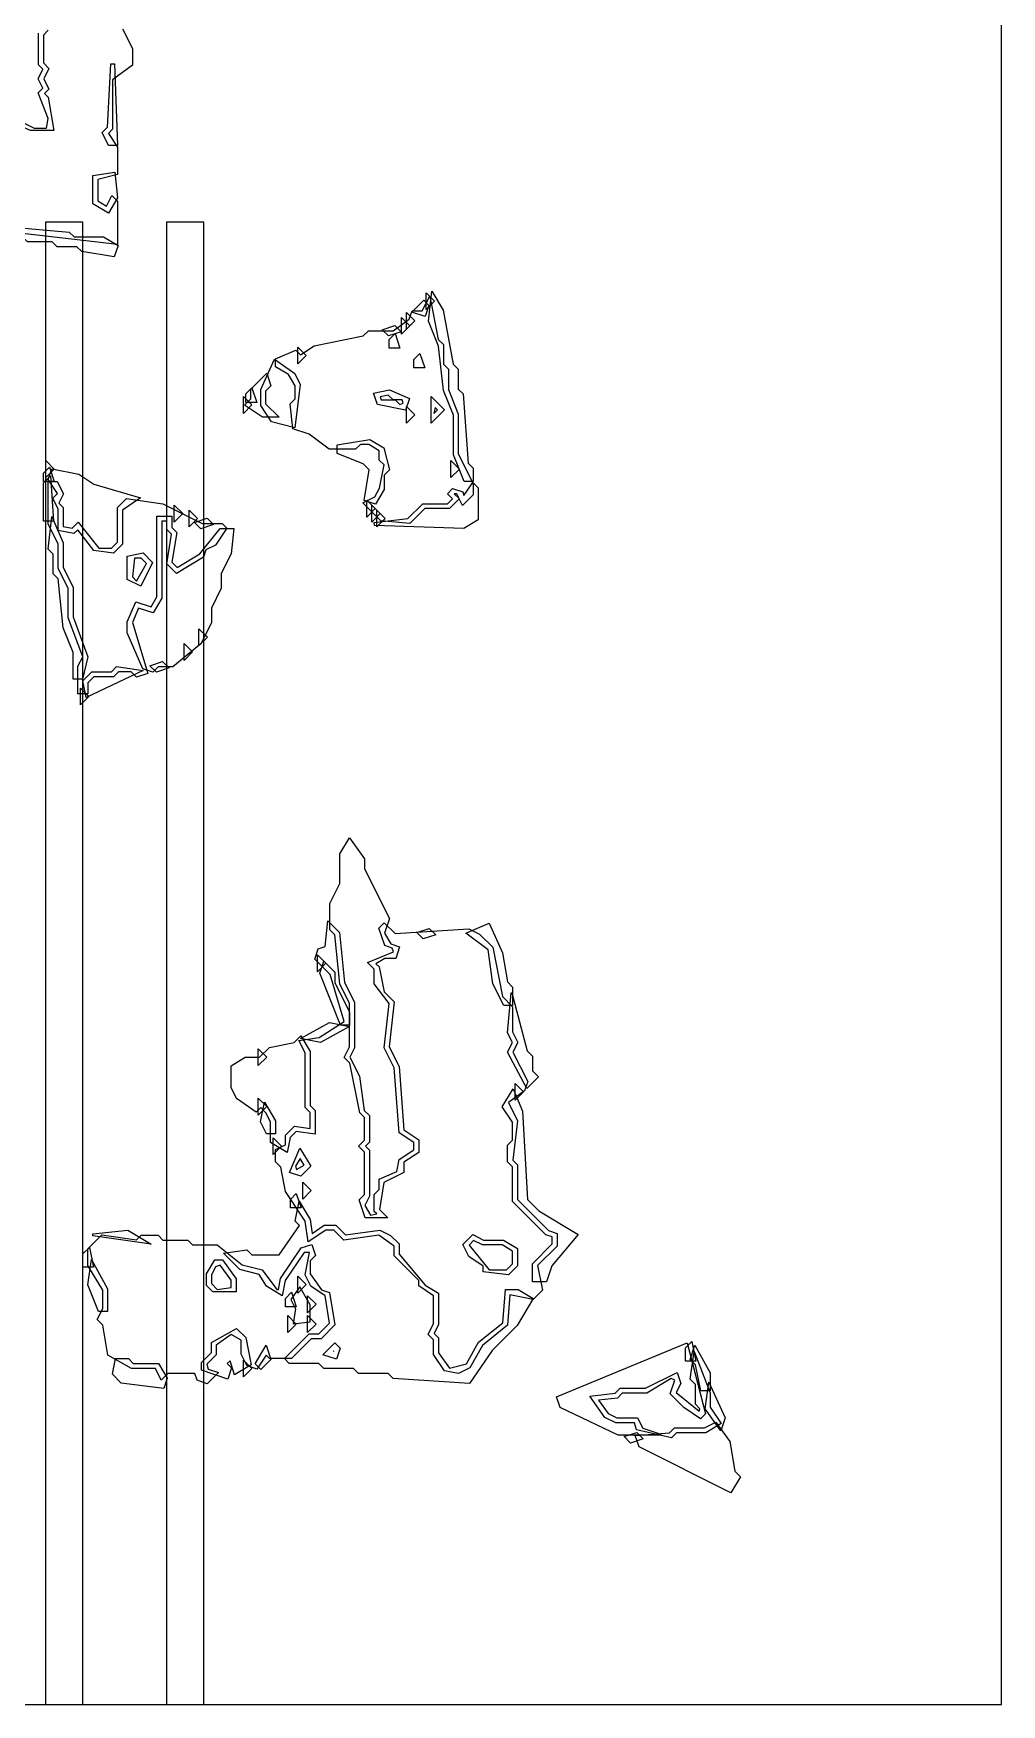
# Model space of a CAD drawing. Header units: millimetres. Extents: x 0 to 283, y 0 to 283.
# Drawn here: x 190.4 to 282.8, y 0 to 159.4 of the extents above; entities that cross this region are included whole.
import ezdxf

# ---------------------------------------------------------------- set-up
doc = ezdxf.new("R2010")
doc.units = ezdxf.units.MM
for name, color, linetype in [('CUT_OUTLINE', 5, 'Continuous'), ('CUT_SLOT', 1, 'Continuous'), ('ENG_D', 3, 'Continuous'), ('ENG_K', 2, 'Continuous'), ('ENG_L', 4, 'Continuous')]:
    doc.layers.add(name, color=color, linetype=linetype)

msp = doc.modelspace()

# ---------------------------------------------------------------- linework, layer by layer
at = {"layer": 'CUT_OUTLINE'}
msp.add_lwpolyline([(0, 0), (282.84, 0), (282.84, 282.84), (0, 282.84), (0, 0)], close=True, dxfattribs=at)
at = {"layer": 'CUT_SLOT'}
for points in [[(191.6, 0), (195.16, 0), (195.16, 141.42), (191.6, 141.42), (191.6, 0)], [(203.15, 0), (206.71, 0), (206.71, 141.42), (203.15, 141.42), (203.15, 0)]]:
    msp.add_lwpolyline(points, close=True, dxfattribs=at)
at = {"layer": 'ENG_D'}
for points in [[(198.93, 159.86), (199.88, 157.98), (199.88, 156.39), (197.99, 154.97), (197.99, 150.28), (197.59, 149.88), (197.59, 149.88), (198.46, 148.56), (198.46, 145.95), (196.58, 145.48), (196.58, 143.44), (197.42, 142.93), (197.93, 143.94), (198.46, 143.4), (198.46, 139.27), (188.03, 140.48)], [(188.72, 151.27), (190.5, 150.38), (191.67, 150.38), (191.85, 151.3), (190.88, 153.73), (191.34, 154.2), (190.89, 155.09), (191.34, 155.99), (190.92, 156.41), (190.92, 159.43)]]:
    msp.add_lwpolyline(points, dxfattribs=at)
for points in [[(226.36, 112.66), (223.58, 112.91), (221.87, 114.62), (223.03, 115.2), (223.46, 116.04), (223.9, 118.25), (223.45, 118.7), (223.45, 119.6), (222.44, 120.21), (221.66, 120.21), (221.19, 119.74), (218.65, 119.74), (216.74, 121.18), (215.21, 121.68), (214.95, 124.07), (215.43, 124.55), (215.43, 125.8), (214.79, 126.87), (213.55, 127.62), (213.55, 128.38), (215.49, 129.21), (215.93, 128.76), (217.23, 129.62), (221.92, 130.56), (222.41, 131.05), (224.78, 131.05), (226.31, 132.14), (226.58, 132.94), (227.54, 132.94), (228.26, 134.36), (229.08, 130.22), (229.57, 129.73), (229.57, 127.85), (230.05, 127.38), (230.05, 125.44), (230.99, 123.08), (230.99, 119.32), (232.4, 116.49), (232.4, 115.4), (231.4, 114.39), (231.08, 115.02), (230.14, 114.08), (227.79, 114.08), (226.36, 112.66)], [(210.58, 123.94), (211.19, 124.55), (211.19, 125.49), (212.71, 127.01), (213.11, 125.8), (212.6, 125.3), (212.6, 124.08), (213.88, 122.8), (212.3, 122.8), (210.58, 123.94)], [(224.96, 124.45), (225.4, 124.01), (225.74, 124.13), (225.63, 124.45), (224.76, 124.45), (224.31, 124.9), (223.52, 124.74), (223.62, 124.45), (224.96, 124.45)], [(228.66, 123.16), (229, 123.51), (228.78, 123.74), (228.66, 123.16)], [(191.39, 117.48), (191.96, 118.05), (192.42, 116.67), (191.39, 116.67), (191.39, 117.48)], [(198.46, 110.88), (198.46, 114.18), (199.32, 115.04), (202.78, 114.54), (206.53, 112.67), (208.46, 112.67), (208.9, 112.22), (207.82, 110.6), (206.9, 110.14), (206.67, 109.44), (204.08, 107.89), (203.16, 108.81), (203.63, 111.64), (203.18, 112.1), (203.18, 112.9), (202.7, 112.9), (202.7, 105.53), (201.87, 104.13), (200.48, 104.6), (199.89, 103.22), (201.35, 98.37), (200.28, 98.02), (199.78, 98.52), (198.56, 98.52), (198.09, 98.05), (196.2, 98.05), (195.63, 97.48), (195.63, 96.4), (194.69, 96.4), (194.69, 99.05), (195.14, 99.95), (193.75, 103.67), (193.75, 106.48), (192.8, 108.37), (192.8, 110.72), (191.86, 112.61), (191.86, 116.67), (192.71, 116.67), (193.3, 115.49), (192.86, 114.6), (193.28, 114.18), (193.28, 112.39), (194.14, 112.21), (194.71, 112.78), (196.69, 110.31), (197.89, 110.31), (198.46, 110.88)], [(231.07, 115.04), (230.84, 115.49), (230.61, 115.49), (231.07, 115.04)], [(199.89, 107.57), (200.29, 107.16), (201.23, 108.85), (200.72, 109.37), (200.09, 109.37), (199.89, 107.57)], [(206.24, 102.63), (207.04, 101.82), (206.24, 101.02), (206.24, 102.63)], [(205.63, 100.41), (204.83, 99.6), (204.83, 101.21), (205.63, 100.41)], [(203.38, 98.89), (202.17, 98.49), (201.56, 99.1), (202.77, 99.5), (203.38, 98.89)], [(223.2, 46.81), (222.97, 47.04), (222.97, 48.65), (223.45, 49.12), (223.45, 50.12), (225.12, 50.84), (225.36, 52), (226.75, 52.92), (226.75, 53.61), (225.34, 54.55), (224.86, 60.75), (223.91, 62.65), (224.38, 66.87), (222.97, 68.75), (222.97, 70.14), (222.32, 70.8), (224.8, 71.79), (224.67, 72.17), (223.97, 72.41), (223.41, 74.07), (223.92, 74.58), (224.95, 73.55), (231.98, 74.01), (233.01, 73.5), (234.27, 72.24), (235.21, 67.53), (236.17, 66.57), (236.17, 64.17), (236.67, 63.17), (236.2, 62.23), (237.61, 59.42), (237.32, 58.54), (235.77, 57.44), (236.65, 55.67), (236.19, 51.94), (236.65, 51.48), (236.65, 48.18), (239.6, 45.23), (240.42, 44.95), (240.42, 43.74), (238.55, 41.88), (239.02, 39.52), (238.14, 38.64), (235.92, 39.08), (235.69, 36.18), (233.29, 34.26), (232.1, 32.11), (231.02, 31.57), (229.67, 31.84), (228.63, 33.4), (228.63, 34.79), (228.11, 35.31), (228.63, 36.35), (228.63, 39), (227.22, 39.94), (227.22, 40.44), (224.86, 42.8), (224.86, 43.72), (223.39, 44.77), (220.06, 44.3), (219.11, 45.25), (218.33, 45.25), (216.67, 44.14), (216.38, 46.11), (214.5, 48.93), (214.04, 51.27), (213.55, 51.76), (213.55, 52.94), (214.49, 53.41), (214.49, 54.31), (215.35, 55.17), (216.85, 54.95), (216.85, 56.47), (216.37, 56.94), (216.37, 62.17), (215.78, 63.36), (217.71, 63.63), (220.1, 65.16), (218.76, 69.64), (217.28, 71.12), (217.6, 72.08), (218.28, 72.3), (218.55, 74.76), (219.66, 73.65), (220.14, 68.89), (221.09, 67), (221.09, 62.64), (220.65, 61.75), (221.55, 59.94), (222.02, 56.68), (222.5, 56.19), (222.5, 53.64), (222.13, 53.27), (222.5, 52.89), (222.5, 48.5), (222.06, 47.62), (222.62, 46.7), (223.2, 46.81)], [(211.9, 62.56), (212.7, 61.75), (211.9, 60.95), (211.9, 62.56)], [(211.9, 56.24), (211.9, 57.84), (212.7, 57.04), (211.9, 56.24)], [(213.55, 55.69), (213.55, 54.45), (212.69, 54.45), (212.12, 55.59), (212.49, 57.45), (213.55, 55.69)], [(213.31, 52.46), (213.31, 54.07), (214.12, 53.27), (213.31, 52.46)], [(215.45, 51.35), (215.56, 51.03), (216.29, 51.46), (215.9, 52.1), (215.45, 51.35)], [(207.01, 30.61), (206.05, 30.93), (205.83, 31.58), (203.27, 31.58), (202.64, 30.95), (202.09, 32.06), (199.81, 32.06), (197.54, 33.32), (197.06, 36.18), (196.52, 36.72), (197.05, 37.77), (197.05, 39.53), (195.63, 41.89), (195.63, 43.47), (196.96, 44.8), (200.26, 44.33), (200.72, 44.78), (202.33, 44.78), (202.8, 44.31), (205.16, 44.31), (205.63, 43.84), (207.97, 43.84), (210.35, 41.94), (212.27, 41.46), (213.66, 39.6), (213.82, 39.6), (214.03, 40.63), (215.99, 43.57), (217, 43.9), (217.35, 42.83), (216.85, 42.33), (216.85, 41.09), (217.94, 39.56), (218.71, 39.31), (219.22, 36.22), (217.89, 34.88), (216.94, 34.88), (215.06, 33), (212.98, 33), (212.64, 33.34), (211.76, 32.01), (210.79, 32.33), (210.25, 33.41), (210.25, 34.75), (209.31, 35.31), (207.89, 34.29), (207.89, 33.37), (206.98, 32.46), (207.13, 32.01), (208.09, 31.69), (207.01, 30.61)], [(235.17, 43.84), (233.29, 43.84), (232.45, 44.26), (232.01, 43.82), (233.93, 41.48), (235.6, 41.48), (236.17, 42.05), (236.17, 43.24), (235.17, 43.84)], [(209.3, 40.47), (208.27, 41.91), (207.82, 41.76), (207.42, 40.96), (207.42, 40.17), (207.97, 39.61), (209.3, 39.8), (209.3, 40.47)], [(215.44, 37.75), (215.24, 36.33), (216.85, 36.51), (216.85, 38.12), (215.88, 39.86), (215, 38.63), (215.44, 37.75)], [(218.06, 33.37), (219.2, 34.51), (219.71, 34), (219.35, 32.94), (218.06, 33.37)], [(253.51, 33.69), (255.03, 29.74), (255.03, 28.36), (256.07, 26.8), (254.62, 25.93), (251.83, 25.93), (251.33, 25.43), (248.01, 26.2), (247.79, 26.87), (246.02, 26.87), (244.97, 27.39), (243.53, 29.42), (245.96, 29.69), (246.45, 30.17), (248.85, 30.17), (251.87, 31.68), (252.22, 30.62), (251.79, 29.76), (253.97, 27.98), (254.05, 28.22), (253.62, 28.66), (253.62, 30.54), (253.13, 31.03), (253.51, 33.69)], [(252.67, 34.04), (253.29, 34.65), (253.67, 32.76), (252.67, 32.76), (252.67, 34.04)], [(210.48, 32.86), (211.29, 32.06), (210.48, 31.25), (210.48, 32.86)], [(248.63, 25.35), (247.42, 24.95), (246.82, 25.56), (248.02, 25.96), (248.63, 25.35)]]:
    msp.add_lwpolyline(points, close=True, dxfattribs=at)
at = {"layer": 'ENG_K'}
for points in [[(197.61, 148.73), (197, 149.95), (197.52, 150.48), (197.81, 156.51), (198.18, 156.51), (198.47, 148.73), (197.61, 148.73)], [(180.94, 143.39), (182.6, 144.39), (182.89, 142.95), (183.47, 142.36), (184.84, 142.36), (188.15, 140.95), (193.85, 140.47), (194.32, 140.01), (197.11, 140.01), (198.51, 139.17), (198.15, 138.09), (195.05, 138.61), (194.59, 139.06), (192.71, 139.06), (192.24, 139.54), (189.88, 139.54), (189.41, 140.01), (187.05, 140.01), (186.57, 140.49), (182.29, 140.96), (180.94, 143.39)], [(228.19, 133.47), (227.84, 132.4), (226.54, 132.83), (227.69, 133.98), (228.19, 133.47)], [(227.92, 134.68), (228.73, 133.88), (227.92, 133.07), (227.92, 134.68)], [(216.47, 128.69), (215.67, 127.89), (215.67, 129.5), (216.47, 128.69)], [(211.29, 123.98), (210.48, 123.17), (210.48, 124.78), (211.29, 123.98)], [(210.72, 125.02), (211.29, 125.59), (211.75, 124.22), (210.72, 124.22), (210.72, 125.02)], [(224.41, 117.78), (223.92, 117.28), (223.92, 115.9), (223.08, 114.5), (222, 114.86), (222.49, 117.77), (221.9, 118.36), (219.44, 119.34), (219.44, 120.17), (222.55, 120.69), (223.89, 119.89), (224.41, 117.78)], [(191.63, 117.05), (191.63, 118.66), (192.43, 117.85), (191.63, 117.05)], [(196.21, 110.09), (194.67, 112.07), (194.3, 111.7), (192.8, 112), (192.8, 114.02), (192.28, 115.07), (192.74, 115.52), (191.84, 116.87), (192.18, 117.89), (194.78, 117.37), (196.21, 116.42), (200.66, 115.11), (198.93, 113.95), (198.93, 110.68), (198.07, 109.82), (196.21, 110.09)], [(204.69, 113.61), (203.88, 112.8), (203.88, 114.41), (204.69, 113.61)], [(205.3, 112.33), (205.3, 113.94), (206.1, 113.14), (205.3, 112.33)], [(205.8, 112.77), (207.01, 113.17), (207.62, 112.56), (206.41, 112.16), (205.8, 112.77)], [(195.14, 97.66), (196.01, 98.52), (197.89, 98.52), (198.38, 99.01), (200.92, 98.65), (195.46, 96.06), (195.14, 97.66)], [(194.93, 95.36), (194.93, 96.97), (195.73, 96.17), (194.93, 95.36)], [(228.83, 73.44), (227.62, 73.03), (227.02, 73.64), (228.22, 74.04), (228.83, 73.44)], [(236.17, 68.45), (236.17, 66.7), (235.32, 66.7), (234.3, 68.75), (233.83, 71.99), (231.7, 73.6), (233.94, 74.55), (235.22, 71.72), (235.69, 68.94), (236.17, 68.45)], [(218.36, 70.71), (217.55, 69.91), (217.55, 71.52), (218.36, 70.71)], [(217.77, 69.76), (218.16, 70.91), (219.2, 69.87), (219.2, 68.88), (220.62, 66.05), (220.62, 64.82), (219.75, 64.82), (217.77, 69.76)], [(235.67, 62.22), (236.15, 63.17), (235.7, 64.07), (236.04, 67.88), (236.11, 67.88), (237.56, 62.35), (238.06, 61.85), (238.06, 60.44), (238.63, 59.87), (237.53, 58.77), (235.67, 62.22)], [(215.94, 63.53), (218.69, 65.07), (220.59, 64.69), (217.83, 63.16), (215.94, 63.53)], [(237.21, 58.45), (236.41, 57.65), (236.41, 59.26), (237.21, 58.45)], [(238.68, 47.09), (242.42, 44.84), (239.92, 41.84), (239.41, 40.31), (238.06, 40.31), (238.06, 42.05), (239.94, 43.94), (239.94, 44.61), (239.35, 44.81), (236.17, 47.99), (236.17, 51.29), (235.7, 51.76), (235.7, 53.37), (236.17, 53.84), (236.17, 55.55), (235.19, 57.03), (236.21, 58.74), (237.11, 56.62), (237.58, 48.19), (238.68, 47.09)], [(221.46, 31.58), (220.99, 32.06), (218.16, 32.06), (217.69, 32.53), (214.86, 32.53), (214.39, 33), (216.75, 35.36), (217.69, 35.36), (218.71, 36.38), (218.28, 38.99), (216.9, 39.91), (216.36, 40.98), (216.79, 43.13), (216.27, 43.13), (214.48, 40.45), (214.18, 38.99), (212.67, 39.9), (211.98, 41.04), (210.13, 41.51), (208.57, 43.06), (210.8, 43.38), (211.29, 42.9), (213.89, 42.9), (215.83, 45.7), (215.41, 46.12), (215.79, 48.02), (216.84, 46.28), (217.03, 44.95), (218.19, 45.73), (219.3, 45.73), (220.23, 44.8), (223.49, 45.26), (224.53, 44.74), (225.33, 43.94), (225.33, 42.98), (227.84, 40.02), (229.1, 39.26), (229.1, 36.24), (228.68, 35.4), (229.1, 34.98), (229.1, 33.55), (230.14, 32.09), (231.77, 32.5), (232.93, 34.57), (235.24, 36.42), (235.48, 39.6), (236.71, 39.6), (238.15, 38.74), (236.6, 36.15), (234.23, 33.79), (232.05, 30.63), (224.76, 31.12), (224.29, 31.58), (221.46, 31.58)], [(214.96, 47.38), (214.96, 48.18), (215.53, 48.76), (215.99, 47.38), (214.96, 47.38)], [(201.69, 43.92), (201.69, 43.92), (196.1, 44.71), (196.11, 44.89), (199.46, 45.26), (201.69, 43.92)], [(236.65, 43.5), (236.65, 41.86), (235.79, 41), (233.35, 41.27), (233.35, 41.83), (231.98, 42.74), (231.41, 43.89), (232.36, 44.83), (233.4, 44.31), (235.3, 44.31), (236.65, 43.5)], [(195.78, 43.61), (196.16, 41.72), (195.16, 41.72), (195.16, 43), (195.78, 43.61)], [(195.97, 42.45), (197.52, 39.66), (197.52, 37.48), (196.65, 37.48), (195.63, 40.04), (195.97, 42.45)], [(219.07, 33.71), (219.11, 33.71), (219.1, 33.74), (219.07, 33.71)], [(254.12, 27.27), (252.52, 28.34), (251.22, 29.63), (251.67, 30.96), (251.29, 31.09), (248.97, 29.7), (246.64, 29.7), (246.18, 29.24), (244.38, 29.04), (245.29, 27.76), (246.13, 27.34), (248.1, 27.34), (248.6, 26.36), (250.31, 25.79), (250.29, 25.69), (246.26, 25.69), (240.7, 28.35), (240.36, 29.36), (252.83, 34.5), (254.58, 27.74), (254.12, 27.27)]]:
    msp.add_lwpolyline(points, close=True, dxfattribs=at)
at = {"layer": 'ENG_L'}
msp.add_lwpolyline([(191.86, 159.71), (191.39, 159.24), (191.39, 156.6), (191.91, 156.08), (191.42, 155.09), (191.91, 154.1), (191.49, 153.68), (191.85, 153.32), (192.38, 150.14), (190.16, 150.14), (188.43, 150.89), (187.19, 152.12), (186.68, 153.15), (186.68, 155.5), (186.07, 156.51), (184.98, 156.51), (184.77, 155.45), (183.38, 154.05), (182.9, 154.52), (182.9, 156.65), (183.74, 157.07), (182.9, 158.32), (182.9, 159.41), (183.8, 160.75)], dxfattribs=at)
for points in [[(198.47, 143.73), (197.6, 142.28), (196.1, 143.17), (196.1, 145.87), (198.2, 146.17), (198.47, 143.73)], [(228.15, 131.96), (228.47, 134.83), (229.56, 133.02), (230.5, 127.87), (230.99, 127.38), (230.99, 125.49), (231.45, 125.03), (231.92, 118.43), (232.4, 117.95), (232.4, 116.67), (231.54, 116.67), (230.52, 119.22), (230.52, 122.99), (229.58, 125.34), (229.11, 129.58), (228.15, 131.96)], [(225.57, 132.33), (226.37, 131.52), (225.57, 130.72), (225.57, 132.33)], [(226.84, 131.99), (226.04, 131.19), (226.04, 132.8), (226.84, 131.99)], [(224.92, 131.56), (225.53, 130.95), (224.32, 130.55), (223.72, 131.15), (224.92, 131.56)], [(225.42, 129.4), (224.39, 129.4), (224.39, 130.21), (224.96, 130.78), (225.42, 129.4)], [(212.13, 125.44), (213.45, 128.34), (215.38, 126.97), (215.91, 125.91), (215.4, 121.8), (213.16, 122.36), (212.13, 123.91), (212.13, 125.44)], [(226.75, 128.32), (227.32, 128.89), (227.78, 127.51), (226.75, 127.51), (226.75, 128.32)], [(226.33, 124.58), (225.96, 123.47), (223.27, 124.01), (222.9, 125.1), (224.41, 125.4), (226.33, 124.58)], [(228.4, 122.23), (228.4, 124.78), (229.67, 123.51), (228.4, 122.23)], [(226.04, 123.84), (226.84, 123.04), (226.04, 122.23), (226.04, 123.84)], [(231.09, 117.85), (230.28, 117.05), (230.28, 118.66), (231.09, 117.85)], [(192.35, 112.9), (191.39, 112.9), (191.39, 116.53), (192.06, 117.21), (192.35, 112.9)], [(231.52, 112.19), (222.98, 112.47), (222.97, 112.77), (226.17, 113.13), (227.59, 114.55), (229.95, 114.55), (230.42, 115.02), (229.95, 115.49), (230.45, 116), (231.41, 115.68), (231.53, 115.32), (232.37, 116.57), (232.87, 116.06), (232.87, 113), (231.52, 112.19)], [(223.07, 114.08), (222.27, 113.28), (222.27, 114.88), (223.07, 114.08)], [(192.33, 107.85), (192.33, 109.74), (191.85, 110.22), (192.2, 113.34), (193.28, 110.83), (193.28, 108.48), (194.22, 106.59), (194.22, 103.75), (195.64, 99.95), (195.11, 97.82), (194.22, 97.82), (194.22, 100.36), (193.28, 102.71), (192.81, 107.37), (192.33, 107.85)], [(203.65, 112.29), (204.13, 111.8), (203.66, 108.98), (204.15, 108.48), (206.32, 109.78), (208.25, 112.19), (209.57, 112.19), (209.3, 109.77), (208.36, 107.9), (208.36, 106.48), (207.42, 104.6), (207.42, 103.18), (206.43, 101.2), (203.73, 98.99), (202.33, 98.99), (201.82, 98.49), (200.88, 98.8), (199.4, 102.25), (199.4, 103.29), (200.22, 105.18), (201.66, 104.7), (202.23, 105.66), (202.23, 113.37), (203.65, 113.37), (203.65, 112.29)], [(222.74, 112.8), (222.74, 114.41), (223.54, 113.61), (222.74, 112.8)], [(223.21, 113.94), (224.01, 113.14), (223.21, 112.33), (223.21, 113.94)], [(200.69, 106.69), (199.4, 107.33), (199.4, 109.56), (200.9, 109.86), (201.81, 108.94), (200.69, 106.69)], [(225.03, 71.18), (223.98, 71.18), (223.12, 70.66), (223.43, 70.36), (223.9, 68), (224.87, 67.03), (224.39, 62.74), (225.33, 60.88), (225.79, 54.82), (227.22, 53.87), (227.22, 52.67), (225.8, 51.73), (225.8, 50.77), (223.89, 49.81), (223.46, 47.22), (224.25, 46.43), (222.1, 46.43), (221.53, 48.15), (222.03, 48.65), (222.03, 52.7), (221.46, 53.27), (222.03, 53.84), (222.03, 56), (221.58, 56.45), (220.64, 61.17), (220.09, 61.71), (220.62, 62.75), (220.62, 66.88), (219.68, 68.76), (219.21, 73.43), (218.73, 73.91), (218.73, 76.42), (219.67, 78.31), (219.67, 81.15), (220.6, 82.69), (222.03, 80.69), (222.03, 79.72), (224.41, 74.97), (223.94, 73.57), (224.55, 72.56), (225.39, 72.27), (225.03, 71.18)], [(215.52, 54.67), (214.94, 54.1), (214.65, 52.66), (213.07, 53.61), (213.07, 55.57), (212.65, 56.43), (212.13, 56.94), (211.69, 56.5), (209.83, 57.82), (209.3, 58.87), (209.3, 60.94), (210.65, 61.75), (212.03, 61.75), (212.96, 62.68), (215.32, 63.15), (215.95, 63.78), (216.85, 62.29), (216.85, 57.14), (217.32, 56.67), (217.32, 54.41), (215.52, 54.67)], [(215.97, 50.41), (214.88, 50.77), (215.87, 53.08), (216.91, 51.35), (215.97, 50.41)], [(216.14, 49.83), (216.94, 49.03), (216.14, 48.22), (216.14, 49.83)], [(206.95, 39.97), (206.95, 41.08), (207.76, 42.43), (208.48, 42.43), (209.78, 40.62), (209.78, 39.36), (207.56, 39.36), (206.95, 39.97)], [(216.47, 40.07), (215.67, 39.26), (215.67, 40.87), (216.47, 40.07)], [(215.06, 39.33), (215.52, 37.95), (214.49, 37.95), (214.49, 38.75), (215.06, 39.33)], [(216.61, 38.99), (217.42, 38.18), (216.61, 37.38), (216.61, 38.99)], [(214.72, 37.1), (215.53, 36.3), (214.72, 35.49), (214.72, 37.1)], [(216.61, 35.49), (216.61, 37.1), (217.42, 36.3), (216.61, 35.49)], [(209.34, 32.12), (208.98, 31.05), (206.48, 31.89), (206.48, 32.62), (207.42, 33.57), (207.42, 34.55), (209.82, 35.88), (210.7, 35), (211.22, 32.41), (209.64, 31.47), (209.2, 32.8), (208.93, 32.53), (209.34, 32.12)], [(211.6, 32.49), (212.66, 34.27), (213.11, 32.93), (212.13, 31.96), (211.6, 32.49)], [(253.56, 34.29), (255.03, 31.65), (255.03, 29.93), (254.13, 29.93), (253.63, 32.41), (253.11, 32.93), (253.56, 34.29)], [(197.97, 31.51), (198.27, 33), (199.5, 33), (199.97, 32.53), (202.37, 32.53), (203.2, 31.14), (202.87, 30.15), (198.82, 30.65), (197.97, 31.51)], [(254.55, 28.22), (254.91, 30.77), (256.46, 27.35), (256.05, 26.12), (254.55, 28.22)], [(251.63, 26.4), (254.5, 26.4), (255.58, 26.94), (256.9, 25.08), (257.37, 22.27), (257.92, 21.72), (257.01, 20.2), (248.24, 24.58), (247.88, 25.67), (251.15, 25.92), (251.63, 26.4)]]:
    msp.add_lwpolyline(points, close=True, dxfattribs=at)

doc.saveas('drawing.dxf')
